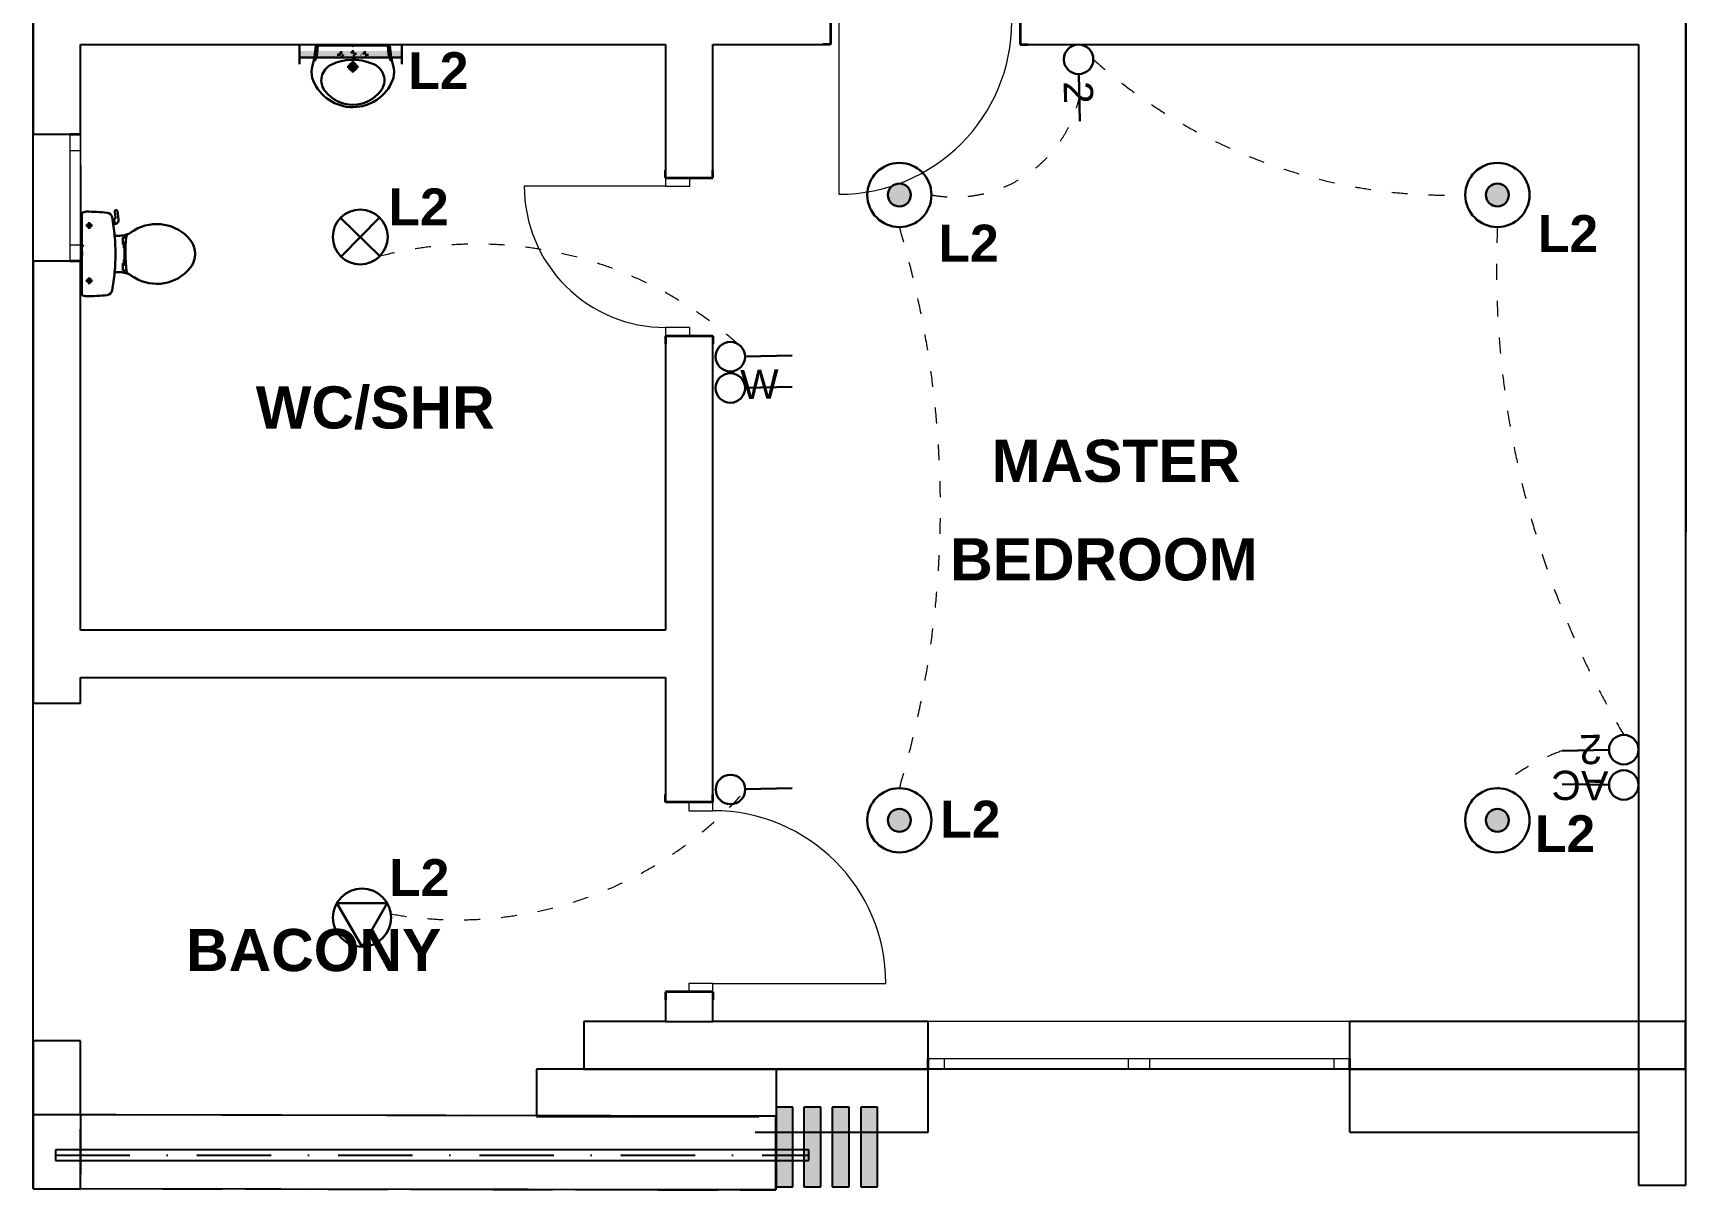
# Model space of a CAD drawing. Header units: inches. Extents: x 23 to 2032867, y 13 to 664695.
# Drawn here: x 166395 to 174235, y 297858 to 303346 of the extents above; entities that cross this region are included whole.
import ezdxf
from ezdxf.enums import TextEntityAlignment as Align

# ---------------------------------------------------------------- set-up
doc = ezdxf.new("R2010")
doc.units = ezdxf.units.IN
doc.header["$MEASUREMENT"] = 0
for name, pattern in [('DASHED1', [1, 0.3, -0.4, 0.3]), ('Dot & Dashed', [670.277762, 352.777767, -176.388884, 0, -141.111112]), ('Hidden Line', [391.222223, 282.222223, -109])]:
    doc.linetypes.add(name, pattern=pattern)
for name, color, linetype, lineweight, true_color in [('Annotation - Text_Pen_No__86', 7, 'Continuous', 20, 0x5555ff), ('ARCHICAD Doors_Pen_No__23', 7, 'Continuous', 20, 0xff6600), ('ARCHICAD Doors_Pen_No__3', 7, 'Continuous', 18, 0xff6600), ('ARCHICAD Windows_Pen_No__23', 7, 'Continuous', 20, 0xff6600), ('ARCHICAD Windows_Pen_No__3', 7, 'Continuous', 18, 0xff6600), ('Structural - Bearing_Pen_No__160', 7, 'Continuous', 20, 0xb4a35c), ('Structural - Bearing_Pen_No__87', 7, 'Continuous', 20, 0x6a6a6a), ('Structural - Bearing_Pen_No__89', 7, 'Continuous', 20, 0x71cebe)]:
    doc.layers.add(name, color=color, linetype=linetype, lineweight=lineweight, true_color=true_color)
for name, color, linetype, lineweight in [('ARCHICAD Doors_Pen_No__27', 7, 'Continuous', 35), ('ARCHICAD Windows_Pen_No__27', 7, 'Continuous', 35), ('Building', 8, 'Continuous', 18), ('Interior - Furniture _Pen_No__16', 124, 'Continuous', 20), ('Interior - Furniture _Pen_No__75', 6, 'Continuous', 20), ('Structural - Bearing_Pen_No__27', 7, 'Continuous', 35)]:
    doc.layers.add(name, color=color, linetype=linetype, lineweight=lineweight)
doc.layers.add('E-inst', color=3, linetype='Continuous')
doc.layers.add('E-inst.', color=3, linetype='Continuous')
doc.styles.add('GENERATED_STYLE_2', font='arialbd.ttf')
doc.styles.add('NEW', font='swisseb.ttf', dxfattribs={"width": 0.75})
doc.styles.add('ORIG2', font='ORIG2')

msp = doc.modelspace()

# ---------------------------------------------------------------- hatches: boundary and pattern name
at = {"layer": 'E-inst.', "lineweight": 30}
h = msp.add_hatch(color=256, dxfattribs=at)
h.dxf.hatch_style = 1
h.paths.add_polyline_path([(168143.727, 303260.054), (168143.727, 303229.719), (167659.44, 303229.719), (167659.44, 303244.886), (167659.44, 303260.054)])
for points in [[(170449.928, 302577.728, -1), (170558.627, 302577.728, -1)], [(173286.34, 302577.728, -1), (173395.038, 302577.728, -1)], [(170449.928, 299611.231, -1), (170558.627, 299611.231, -1)], [(173286.34, 299611.231, -1), (173395.038, 299611.231, -1)]]:
    msp.add_hatch(color=256, dxfattribs=at).paths.add_polyline_path(points)
at = {"layer": 'Structural - Bearing_Pen_No__160', "linetype": 'Continuous', "lineweight": 25}
for points in [[(169919.3, 298250.656), (169919.3, 297871.626), (169999.3, 297871.626), (169999.3, 298250.656)], [(170051.134, 298250.656), (170051.134, 297871.626), (170131.134, 297871.626), (170131.134, 298250.656)], [(170185.886, 298250.656), (170185.886, 297871.626), (170265.886, 297871.626), (170265.886, 298250.656)], [(170320.637, 298250.656), (170320.637, 297871.626), (170400.637, 297871.626), (170400.637, 298250.656)]]:
    msp.add_hatch(color=8, dxfattribs=at).paths.add_polyline_path(points)

# ---------------------------------------------------------------- linework, layer by layer
at = {"color": 8, "linetype": 'Hidden Line'}
for p, q in [((166395.139, 298214.291), (166395.139, 297863.828)), ((166620.139, 298213.86), (166395.139, 298214.291)), ((169918.803, 298207.551), (166620.139, 298213.86)), ((166620.139, 298213.86), (166620.139, 297863.86)), ((166620.139, 297863.398), (166620.139, 298213.86)), ((169918.133, 297857.552), (169918.803, 298207.551)), ((166395.139, 297863.828), (166620.139, 297863.398)), ((166620.139, 297863.86), (169918.133, 297857.552))]:
    msp.add_line(p, q, dxfattribs=at)
at = {"layer": 'ARCHICAD Doors_Pen_No__23', "color": 8, "linetype": 'Continuous'}
for p, q in [((169395.115, 302658.946), (169395.115, 302618.946)), ((169510.115, 302658.946), (169395.115, 302658.946)), ((169395.115, 302618.946), (169510.115, 302618.946)), ((169510.115, 302618.946), (169510.115, 302658.946)), ((169510.115, 301948.946), (169395.115, 301948.946)), ((169395.115, 301948.946), (169395.115, 301908.946)), ((169510.115, 301908.946), (169510.115, 301948.946)), ((169395.115, 301908.946), (169510.115, 301908.946)), ((169505.115, 299696.815), (169505.115, 299656.815)), ((169620.115, 299696.815), (169505.115, 299696.815)), ((169505.115, 299656.815), (169620.115, 299656.815)), ((169620.115, 299656.815), (169620.115, 299696.815)), ((169620.115, 298836.815), (169505.115, 298836.815)), ((169505.115, 298836.815), (169505.115, 298796.815)), ((169505.115, 298796.815), (169620.115, 298796.815)), ((169620.115, 298796.815), (169620.115, 298836.815))]:
    msp.add_line(p, q, dxfattribs=at)
at = {"layer": 'ARCHICAD Doors_Pen_No__27', "color": 8, "linetype": 'Continuous'}
for p, q in [((170177.463, 303400.801), (170177.463, 303290.801)), ((171077.463, 303400.801), (171077.463, 303290.801)), ((170177.463, 303290.801), (170140.463, 303290.801)), ((171077.463, 303290.801), (171114.463, 303290.801)), ((169395.115, 302658.946), (169395.115, 302695.946)), ((169620.115, 302658.946), (169620.115, 302695.946)), ((169395.115, 302658.946), (169510.115, 302658.946)), ((169510.115, 302658.946), (169620.115, 302658.946)), ((169395.115, 301908.946), (169510.115, 301908.946)), ((169395.115, 301908.946), (169395.115, 301871.946)), ((169510.115, 301908.946), (169620.115, 301908.946)), ((169620.115, 301908.946), (169620.115, 301871.946)), ((169395.115, 299696.815), (169395.115, 299733.815)), ((169620.115, 299696.815), (169620.115, 299733.815)), ((169505.115, 299696.815), (169395.115, 299696.815)), ((169620.115, 299696.815), (169505.115, 299696.815)), ((169505.115, 298796.815), (169395.115, 298796.815)), ((169395.115, 298796.815), (169395.115, 298759.815)), ((169620.115, 298796.815), (169505.115, 298796.815)), ((169620.115, 298796.815), (169620.115, 298759.815))]:
    msp.add_line(p, q, dxfattribs=at)
at = {"layer": 'ARCHICAD Doors_Pen_No__3', "color": 8, "linetype": 'Continuous'}
for p, q in [((170217.463, 303400.801), (170217.463, 302580.801)), ((169395.115, 302618.946), (168725.115, 302618.946)), ((169620.115, 298836.815), (170440.115, 298836.815))]:
    msp.add_line(p, q, dxfattribs=at)
for centre, major_axis, start_param, end_param in [((170217.463, 303400.801), (579.828, 579.828), 3.92699082, 5.49778714), ((169395.115, 302618.946), (473.762, 473.762), 2.35619449, 3.92699082), ((169620.115, 298836.815), (-579.828, 579.828), 3.92699082, 5.49778714)]:
    msp.add_ellipse(centre, major_axis=major_axis, ratio=1, start_param=start_param, end_param=end_param, dxfattribs=at)
at = {"layer": 'ARCHICAD Windows_Pen_No__23', "color": 8, "linetype": 'Continuous'}
for p, q in [((166570.139, 302864.325), (166570.139, 302789.325)), ((166620.139, 302789.325), (166620.139, 302864.325)), ((166570.139, 302789.325), (166620.139, 302789.325)), ((166620.139, 302339.325), (166570.139, 302339.325)), ((166570.139, 302339.325), (166570.139, 302264.325)), ((166620.139, 302264.325), (166620.139, 302339.325)), ((170640.861, 298481.203), (170715.861, 298481.203)), ((170715.861, 298481.203), (170715.861, 298431.203)), ((171590.861, 298431.203), (171590.861, 298481.203)), ((171590.861, 298481.203), (171640.861, 298481.203)), ((171640.861, 298481.203), (171690.861, 298481.203)), ((171690.861, 298481.203), (171690.861, 298431.203)), ((172565.861, 298431.203), (172565.861, 298481.203)), ((172565.861, 298481.203), (172640.861, 298481.203)), ((170715.861, 298431.203), (170640.861, 298431.203)), ((171640.861, 298431.203), (171590.861, 298431.203)), ((171690.861, 298431.203), (171640.861, 298431.203)), ((172640.861, 298431.203), (172565.861, 298431.203))]:
    msp.add_line(p, q, dxfattribs=at)
at = {"layer": 'ARCHICAD Windows_Pen_No__27', "color": 8, "linetype": 'Continuous'}
for p, q in [((166620.139, 302864.325), (166570.139, 302864.325)), ((166620.139, 302264.325), (166570.139, 302264.325)), ((170640.861, 298431.203), (170640.861, 298481.203)), ((172640.861, 298431.203), (172640.861, 298481.203))]:
    msp.add_line(p, q, dxfattribs=at)
at = {"layer": 'ARCHICAD Windows_Pen_No__3', "color": 8, "linetype": 'Continuous'}
for p, q in [((166395.139, 302864.325), (166395.139, 302264.325)), ((166620.139, 302864.325), (166620.139, 302264.325)), ((166570.139, 302789.325), (166570.139, 302339.325)), ((166620.139, 302339.325), (166620.139, 302789.325)), ((172640.861, 298656.203), (170640.861, 298656.203)), ((170715.861, 298481.203), (171590.861, 298481.203)), ((171690.861, 298481.203), (172565.861, 298481.203)), ((172640.861, 298431.203), (170640.861, 298431.203)), ((171590.861, 298431.203), (170715.861, 298431.203)), ((172565.861, 298431.203), (171690.861, 298431.203))]:
    msp.add_line(p, q, dxfattribs=at)
at = {"layer": 'Building', "linetype": 'Continuous', "lineweight": 30, "ltscale": 1000}
for p, q in [((168087.879, 303286.24), (167736.106, 303286.24)), ((168087.879, 303286.24, -1683.122), (167736.106, 303286.24, -1683.122)), ((167746.22, 303286.24), (167744.344, 303263.893)), ((167746.22, 303286.24, -1683.122), (167744.344, 303263.893, -1683.122)), ((168077.765, 303286.24), (168079.64, 303263.893)), ((168077.765, 303286.24, -1683.122), (168079.64, 303263.893, -1683.122)), ((166626.473, 302491.337), (166626.473, 302104.557)), ((166779.945, 302462.149), (166771.981, 302460.472)), ((166784.223, 302439.476), (166779.053, 302461.961)), ((166786.07, 302470.753), (166782.381, 302499.858)), ((166785.189, 302504.098), (166790.074, 302505.475)), ((166794.985, 302502.299), (166801.007, 302461.897)), ((166775.805, 302437.074), (166787.085, 302440.292)), ((166805.997, 302384.35), (166782.213, 302384.35)), ((166821.342, 302376.577), (166821.342, 302342.492)), ((166836.506, 302376.577), (166821.342, 302376.577)), ((166821.342, 302350.284), (166834.365, 302350.284)), ((166821.342, 302342.492), (166833.915, 302342.492)), ((166825.47, 302342.492), (166825.47, 302325.49)), ((166825.47, 302325.49), (166829.209, 302325.49)), ((166829.209, 302270.403), (166829.209, 302325.49)), ((166821.342, 302219.317), (166821.342, 302253.401)), ((166821.342, 302253.401), (166834.772, 302253.401)), ((166821.342, 302245.609), (166835.372, 302245.609)), ((166825.47, 302253.401), (166825.47, 302270.403)), ((166825.47, 302270.403), (166829.209, 302270.403)), ((166782.213, 302211.543), (166805.997, 302211.543)), ((166838.024, 302219.317), (166821.342, 302219.317))]:
    msp.add_line(p, q, dxfattribs=at)
at = {"layer": 'Building', "linetype": 'DASHED1', "lineweight": 30, "ltscale": 50}
for p, q in [((167838.198, 303242.555), (167873.578, 303242.555)), ((167838.198, 303242.555, -1683.122), (167873.578, 303242.555, -1683.122)), ((167855.888, 303259.598), (167855.888, 303224.673)), ((167855.888, 303259.598, -1683.122), (167855.888, 303224.673, -1683.122)), ((167929.683, 303246.968), (167894.302, 303246.968)), ((167929.683, 303246.968, -1683.122), (167894.302, 303246.968, -1683.122)), ((167911.992, 303264.01), (167911.992, 303229.086)), ((167911.992, 303264.01, -1683.122), (167911.992, 303229.086, -1683.122)), ((167985.787, 303242.555), (167950.406, 303242.555)), ((167985.787, 303242.555, -1683.122), (167950.406, 303242.555, -1683.122)), ((167968.096, 303259.598), (167968.096, 303224.673)), ((167968.096, 303259.598, -1683.122), (167968.096, 303224.673, -1683.122))]:
    msp.add_line(p, q, dxfattribs=at)
at = {"layer": 'Building', "linetype": 'Continuous', "lineweight": 30, "ltscale": 200}
for p, q in [((167907.432, 303281.68), (167907.432, 303290.801)), ((167907.432, 303290.801), (167916.552, 303281.68)), ((167916.552, 303290.801), (167907.432, 303281.68)), ((167907.432, 303281.68, -1683.122), (167907.432, 303290.801, -1683.122)), ((167907.432, 303290.801, -1683.122), (167916.552, 303281.68, -1683.122)), ((167916.552, 303290.801, -1683.122), (167907.432, 303281.68, -1683.122)), ((167916.552, 303281.68), (167916.552, 303290.801)), ((167916.552, 303281.68, -1683.122), (167916.552, 303290.801, -1683.122))]:
    msp.add_line(p, q, dxfattribs=at)
at = {"layer": 'Building', "linetype": 'Continuous', "lineweight": 30, "ltscale": 50}
for p, q in [((167885.644, 303185.358), (167938.341, 303185.358)), ((167885.644, 303185.358, -1683.122), (167938.341, 303185.358, -1683.122)), ((167911.992, 303212.623), (167911.992, 303158.423)), ((167911.992, 303212.623, -1683.122), (167911.992, 303158.423, -1683.122)), ((166677.41, 302432.752), (166645.666, 302432.752)), ((166661.538, 302448.624), (166661.538, 302416.881)), ((166677.547, 302170.933), (166645.529, 302170.933)), ((166661.538, 302186.942), (166661.538, 302154.924))]:
    msp.add_line(p, q, dxfattribs=at)
at = {"layer": 'Building', "linetype": 'Continuous', "ltscale": 200}
for p, q in [((166620.139, 302291.613), (166632.806, 302304.28)), ((166632.806, 302304.28), (166620.139, 302304.28)), ((166620.139, 302304.28), (166632.806, 302291.613)), ((166632.806, 302291.613), (166620.139, 302291.613))]:
    msp.add_line(p, q, dxfattribs=at)
at = {"layer": 'Building', "linetype": 'DASHED1', "lineweight": 30, "ltscale": 50}
for centre in [(167855.888, 303242.555), (167855.888, 303242.555, -1683.122), (167911.992, 303246.968), (167911.992, 303246.968, -1683.122), (167968.096, 303242.555), (167968.096, 303242.555, -1683.122)]:
    msp.add_circle(centre, 9.504, dxfattribs=at)
at = {"layer": 'Building', "linetype": 'Continuous', "lineweight": 30, "ltscale": 1000}
for centre, radius in [((167911.992, 303185.358), 18.608), ((167911.992, 303185.358, -1683.122), 18.608), ((167911.992, 303185.358), 10.99), ((167911.992, 303185.358, -1683.122), 10.99)]:
    msp.add_circle(centre, radius, dxfattribs=at)
at = {"layer": 'Building', "linetype": 'Continuous', "lineweight": 30, "ltscale": 50}
for centre in [(166661.538, 302432.752), (166661.538, 302170.933)]:
    msp.add_circle(centre, 9.351, dxfattribs=at)
at = {"layer": 'Building', "linetype": 'Continuous', "lineweight": 30, "ltscale": 1000}
for centre, radius, start, end in [((167153.856, 303327.727), 583.726, 345.0270052, 355.9244355), ((167153.856, 303327.727, -1683.122), 583.726, 345.0270052, 355.9244355), ((167640.443, 303263.893), 103.901, 329.9007316, 0.0000094), ((167640.443, 303263.893, -1683.122), 103.901, 329.9007316, 0.0000094), ((168183.541, 303263.893), 103.901, 180.0000006, 210.0992783), ((168183.541, 303263.893, -1683.122), 103.901, 180.0000006, 210.0992783), ((168670.129, 303327.727), 583.726, 184.075602, 194.9730049), ((168670.129, 303327.727, -1683.122), 583.726, 184.075602, 194.9730049), ((167820.225, 303159.68), 103.901, 170.4525984, 202.4906661), ((167820.225, 303159.68, -1683.122), 103.901, 170.4525984, 202.4906661), ((167844.968, 303120.983), 82.661, 115.2174734, 218.537704), ((167844.968, 303120.983, -1683.122), 82.661, 115.2174734, 218.537704), ((167912.345, 302981.008), 238.006, 67.8276538, 115.5349405), ((167912.345, 302981.008, -1683.122), 238.006, 67.8276538, 115.5349405), ((167978.061, 303121.336), 83.628, 321.6817737, 73.2461383), ((167978.061, 303121.336, -1683.122), 83.628, 321.6817737, 73.2461383), ((168003.759, 303159.68), 103.901, 337.5093438, 9.5474663), ((168003.759, 303159.68, -1683.122), 103.901, 337.5093438, 9.5474663), ((167911.988, 303197.487), 203.147, 202.4424723, 338.1531127), ((167911.988, 303197.487, -1683.122), 203.147, 202.4424723, 338.1531127), ((167986.254, 303170.249), 124.156, 335.8931025, 336.0931451), ((167986.254, 303170.249, -1683.122), 124.156, 335.8931025, 336.0931451), ((167911.992, 303174.369), 168.347, 218.53754, 321.4625075), ((167911.992, 303174.369, -1683.122), 168.347, 218.53754, 321.4625075), ((166647.401, 302464.771), 33.819, 88.9808265, 128.2302081), ((166648.002, 301602.478), 896.106, 83.6508475, 90), ((166744.211, 302467.13), 26.118, 10.7270761, 83.6508475), ((165851.146, 302297.947), 935.068, 5.3019114, 10.7270761), ((166778.339, 302469.774), 7.792, 281.8886154, 7.22379), ((166786.246, 302500.348), 3.896, 105.7397884, 187.2238087), ((166781.739, 302459.025), 19.481, 285.9271971, 8.4778948), ((166791.131, 302501.725), 3.896, 8.4778948, 105.7397884), ((165853.086, 302298.127), 933.119, 354.6980974, 5.3019114), ((166805.997, 302484.916), 100.566, 270.0000019, 303.8429404), ((166852.008, 302374.97), 15.584, 127.7817379, 174.3005444), ((167057.287, 302110.151), 350.65, 121.0923054, 123.8429316), ((166981.847, 302235.247), 204.567, 39.1208282, 121.0923054), ((167554.381, 302304.87), 721.447, 174.3005444, 186.9358206), ((167058.942, 302297.947), 105.195, 320.8791806, 39.1208282), ((166981.847, 302360.646), 204.567, 238.9077103, 320.8791806), ((165851.146, 302297.947), 935.068, 349.2903908, 354.6980974), ((166805.997, 302110.977), 100.566, 56.1570684, 90), ((166853.684, 302219.632), 15.584, 186.9358105, 232.5800181), ((167057.287, 302485.742), 350.65, 236.1570702, 238.9077103), ((166647.401, 302131.122), 33.819, 231.7697938, 271.0191617), ((166648.002, 302993.415), 896.106, 270.0000019, 276.330877), ((166743.894, 302129.105), 26.494, 276.330877, 349.2903908)]:
    msp.add_arc(centre, radius, start, end, dxfattribs=at)
at = {"layer": 'E-inst', "color": 3, "lineweight": 30}
for p, q in [((171355.604, 303150.915), (171359.819, 302928.361)), ((167854.026, 302469.417), (168039.959, 302287.417)), ((167855.993, 302285.451), (168037.993, 302471.384)), ((169772.468, 301811.758), (169995.022, 301815.973)), ((169772.468, 301663.395), (169995.022, 301667.61)), ((173870.021, 299944.91), (173647.467, 299940.696)), ((169773.291, 299758.777), (169995.845, 299762.991)), ((173870.014, 299779.597), (173647.441, 299782.608))]:
    msp.add_line(p, q, dxfattribs=at)
for centre, radius in [((171354.122, 303220.85), 69.951), ((167946.993, 302378.417), 130.091), ((169702.533, 301810.276), 69.951), ((169702.533, 301661.913), 69.951), ((173939.956, 299946.393), 69.951), ((169703.356, 299757.294), 69.951), ((173939.956, 299778.492), 69.951)]:
    msp.add_circle(centre, radius, dxfattribs=at)
at = {"layer": 'E-inst.', "lineweight": 30}
for p, q in [((167659.44, 303244.886), (167659.44, 303290.801)), ((167659.44, 303260.054), (167659.44, 303229.719)), ((167659.44, 303244.886), (167659.44, 303198.972)), ((168143.727, 303244.886), (168143.727, 303290.801)), ((168143.727, 303260.054), (168143.727, 303229.719)), ((168143.727, 303244.886), (168143.727, 303198.972)), ((168143.727, 303229.719), (167659.44, 303229.719)), ((167955.406, 299011.316), (167835.961, 299218.263)), ((167835.961, 299218.263), (168074.851, 299218.263)), ((168074.851, 299218.263), (167955.406, 299011.316))]:
    msp.add_line(p, q, dxfattribs=at)
for centre, radius in [((170504.277, 302577.728), 152.207), ((173340.689, 302577.728), 152.207), ((170504.277, 302577.728), 54.349), ((173340.689, 302577.728), 54.349), ((170504.277, 299611.231), 152.207), ((173340.689, 299611.231), 152.207), ((170504.277, 299611.231), 54.349), ((173340.689, 299611.231), 54.349), ((167955.406, 299149.26), 137.944)]:
    msp.add_circle(centre, radius, dxfattribs=at)
at = {"layer": 'E-inst.', "color": 6, "linetype": 'DASHED1', "lineweight": 20, "ltscale": 250}
for centre, radius, start, end in [((173109.841, 305103.873), 2527.369, 228.1636479, 271.7831009), ((170765.676, 303175.188), 607.355, 259.642975, 347.1040574), ((166050.169, 301094.48), 4648.737, 343.3620354, 16.6379646), ((177693.265, 302229.075), 4357.006, 177.4158034, 210.5211163), ((168497.844, 300484.783), 1859.879, 48.1416454, 104.2522024), ((173976.636, 299016.911), 980.678, 109.6122854, 130.4267809), ((168409.754, 300962.712), 1823.684, 259.9727191, 318.3791292)]:
    msp.add_arc(centre, radius, start, end, dxfattribs=at)
at = {"layer": 'Interior - Furniture _Pen_No__16', "color": 8, "linetype": 'Continuous', "lineweight": 25}
for p, q in [((166501.637, 298047.071), (166501.637, 297997.071)), ((170075.484, 298047.071), (166501.637, 298047.071)), ((166501.637, 297997.071), (170075.484, 297997.071)), ((170075.484, 297997.071), (170075.484, 298047.071))]:
    msp.add_line(p, q, dxfattribs=at)
at = {"layer": 'Interior - Furniture _Pen_No__16', "color": 8, "linetype": 'Dot & Dashed', "lineweight": 25}
msp.add_line((166501.637, 298022.071), (170075.484, 298022.071), dxfattribs=at)
at = {"layer": 'Interior - Furniture _Pen_No__75', "color": 8, "linetype": 'Continuous', "lineweight": 25}
for p, q in [((166620.139, 302717.482), (166620.139, 302343.945)), ((166620.139, 302671.688), (166620.139, 302389.739)), ((166620.139, 302343.945), (166635.214, 302336.844))]:
    msp.add_line(p, q, dxfattribs=at)
at = {"layer": 'Structural - Bearing_Pen_No__27', "color": 8, "linetype": 'Continuous', "lineweight": 25}
for p, q in [((174234.907, 297879.574), (174234.907, 304928.677)), ((166395.139, 304581.012), (166395.139, 303290.801)), ((170177.463, 303400.801), (170177.463, 303290.801)), ((171077.463, 303400.801), (171077.463, 303290.801)), ((166395.139, 303290.801), (166395.139, 302864.325)), ((166620.139, 303290.801), (169395.115, 303290.801)), ((166620.139, 302864.325), (166620.139, 303290.801)), ((169395.115, 303290.801), (169395.115, 302658.946)), ((169620.115, 302658.946), (169620.115, 303290.801)), ((169620.115, 303290.801), (170177.463, 303290.801)), ((170177.463, 303290.801), (170140.463, 303290.801)), ((171077.463, 303290.801), (171114.463, 303290.801)), ((171077.463, 303290.801), (174009.907, 303290.801)), ((174009.907, 303290.801), (174009.907, 297879.574)), ((166570.139, 302864.325), (166395.139, 302864.325)), ((166620.139, 302864.325), (166570.139, 302864.325)), ((169395.115, 302658.946), (169395.115, 302695.946)), ((169620.115, 302658.946), (169620.115, 302695.946)), ((169395.115, 302658.946), (169510.115, 302658.946)), ((169510.115, 302658.946), (169620.115, 302658.946)), ((166570.139, 302264.325), (166395.139, 302264.325)), ((166395.139, 302264.325), (166395.139, 300513.158)), ((166620.139, 302264.325), (166570.139, 302264.325)), ((166620.139, 300513.158), (166620.139, 302264.325)), ((169395.115, 301908.946), (169395.115, 301871.946)), ((169395.115, 301908.946), (169510.115, 301908.946)), ((169395.115, 301908.946), (169395.115, 300513.158)), ((169510.115, 301908.946), (169620.115, 301908.946)), ((169620.115, 301908.946), (169620.115, 301871.946)), ((169620.115, 299696.815), (169620.115, 301908.946)), ((166395.139, 300513.158), (166395.139, 300288.158)), ((169395.115, 300513.158), (166620.139, 300513.158)), ((166395.139, 300288.158), (166395.139, 300165.254)), ((166620.139, 300165.254), (166620.139, 300288.158)), ((166620.139, 300288.158), (169395.115, 300288.158)), ((169395.115, 300288.158), (169395.115, 299696.815)), ((166620.139, 300165.254), (166395.139, 300165.254)), ((169395.115, 299696.815), (169395.115, 299733.815)), ((169620.115, 299696.815), (169620.115, 299733.815)), ((169505.115, 299696.815), (169395.115, 299696.815)), ((169620.115, 299696.815), (169505.115, 299696.815)), ((169395.115, 298796.815), (169395.115, 298759.815)), ((169505.115, 298796.815), (169395.115, 298796.815)), ((169395.115, 298796.815), (169395.115, 298656.203)), ((169620.115, 298796.815), (169505.115, 298796.815)), ((169620.115, 298796.815), (169620.115, 298759.815)), ((169620.115, 298656.203), (169620.115, 298796.815)), ((169007.722, 298656.203), (169007.722, 298431.203)), ((169395.115, 298656.203), (169007.722, 298656.203)), ((169395.115, 298656.203), (169620.115, 298656.203)), ((170640.861, 298656.203), (169620.115, 298656.203)), ((170640.861, 298481.203), (170640.861, 298656.203)), ((172640.861, 298481.203), (172640.861, 298656.203)), ((174232.889, 298656.203), (172640.861, 298656.203)), ((174232.889, 298431.203), (174232.889, 298656.203)), ((166620.139, 298565.254), (166395.139, 298565.254)), ((166395.139, 298565.254), (166395.139, 297863.398)), ((166620.139, 298213.86), (166620.139, 298565.254)), ((170640.861, 298431.203), (170640.861, 298481.203)), ((172640.861, 298431.203), (172640.861, 298481.203)), ((168782.722, 298431.203), (168782.722, 298206.203)), ((169837.032, 298431.203), (168782.722, 298431.203)), ((169007.722, 298431.203), (170640.861, 298431.203)), ((170640.861, 298431.203), (169819.992, 298431.203)), ((170640.861, 298131.203), (170640.861, 298431.203)), ((172640.861, 298131.203), (172640.861, 298431.203)), ((172640.861, 298431.203), (174232.889, 298431.203)), ((174007.889, 298431.203), (172640.861, 298431.203)), ((169999.3, 298250.656), (169919.3, 298250.656)), ((169919.3, 298250.656), (169919.3, 297871.626)), ((169999.3, 297871.626), (169999.3, 298250.656)), ((170131.134, 298250.656), (170051.134, 298250.656)), ((170051.134, 298250.656), (170051.134, 297871.626)), ((170131.134, 297871.626), (170131.134, 298250.656)), ((170265.886, 298250.656), (170185.886, 298250.656)), ((170185.886, 298250.656), (170185.886, 297871.626)), ((170265.886, 297871.626), (170265.886, 298250.656)), ((170400.637, 298250.656), (170320.637, 298250.656)), ((170320.637, 298250.656), (170320.637, 297871.626)), ((170400.637, 297871.626), (170400.637, 298250.656)), ((168782.722, 298206.203), (169837.032, 298206.203)), ((169819.992, 298131.203), (170640.861, 298131.203)), ((172640.861, 298131.203), (174007.889, 298131.203)), ((166395.139, 297863.398), (166620.139, 297863.398)), ((169919.3, 297871.626), (169999.3, 297871.626)), ((170051.134, 297871.626), (170131.134, 297871.626)), ((170185.886, 297871.626), (170265.886, 297871.626)), ((170320.637, 297871.626), (170400.637, 297871.626)), ((174009.907, 297879.574), (174234.907, 297879.574))]:
    msp.add_line(p, q, dxfattribs=at)
at = {"layer": 'Structural - Bearing_Pen_No__87', "color": 8, "linetype": 'Continuous', "lineweight": 25}
for p, q in [((166620.139, 298213.86), (166395.139, 298214.291)), ((169918.803, 298207.551), (166620.139, 298213.86)), ((169918.133, 297857.552), (169918.803, 298207.551)), ((166395.139, 297863.828), (166620.139, 297863.398)), ((166620.139, 297863.86), (169918.133, 297857.552))]:
    msp.add_line(p, q, dxfattribs=at)
at = {"layer": 'Structural - Bearing_Pen_No__89', "color": 8, "linetype": 'Continuous', "lineweight": 25}
for p, q in [((174234.907, 310881.203), (174232.889, 298431.203)), ((166395.139, 297863.398), (166395.139, 305915.655)), ((169919.3, 298431.203), (169918.133, 297857.552)), ((174232.889, 298431.203), (169919.3, 298431.203)), ((169918.133, 297857.552), (166395.139, 297863.398))]:
    msp.add_line(p, q, dxfattribs=at)

# ---------------------------------------------------------------- texts
at = {"layer": 'Annotation - Text_Pen_No__86', "color": 8, "linetype": 'Hidden Line', "lineweight": 25, "style": 'GENERATED_STYLE_2'}
for s, p in [('WC/SHR', (167451.555, 301469.76)), ('MASTER', (170941.402, 301216.481)), ('BEDROOM', (170745.052, 300749.35)), ('BACONY', (167121.053, 298895.615))]:
    msp.add_text(s, height=200, dxfattribs=at).set_placement(p)
at = {"layer": 'E-inst', "color": 7, "lineweight": 30, "style": 'NEW'}
for p in [(168317.771, 303168.827, -1168.161), (168223.718, 302522.591, -1168.161), (173675.613, 302395.975, -1168.161), (170832.579, 302350.606, -1168.161), (170840.814, 299617.962, -1168.161), (173661.642, 299548.943, -1168.161), (168226.824, 299340.697, -1168.161)]:
    msp.add_text('L2', height=175, rotation=360, dxfattribs=at).set_placement(p, align=Align.MIDDLE)
at = {"layer": 'E-inst', "color": 7, "lineweight": 30, "char_height": 138.74777, "width": 5827.10721, "style": 'ORIG2'}
for s, insert, attachment_point, rotation in [('{\\fArial|b0|i0|c0|p34;2}', (171424.042, 303011.816, 13888.51), 3, 271.2145695), ('{\\fArial|b0|i0|c0|p34;W}', (169931.446, 301751.255, 13888.51), 3, 1.2145695), ('{\\fArial|b0|i0|c0|p34;2}', (173730.922, 299876.472, 13888.51), 3, 181.2145695), ('{\\fArial|b0|i0|c0|p34;AC}', (173864.844, 299704.379, 13888.51), 1, 179.0952282)]:
    msp.add_mtext(s, dxfattribs=dict(at, insert=insert, attachment_point=attachment_point, rotation=rotation))

doc.saveas('drawing.dxf')
